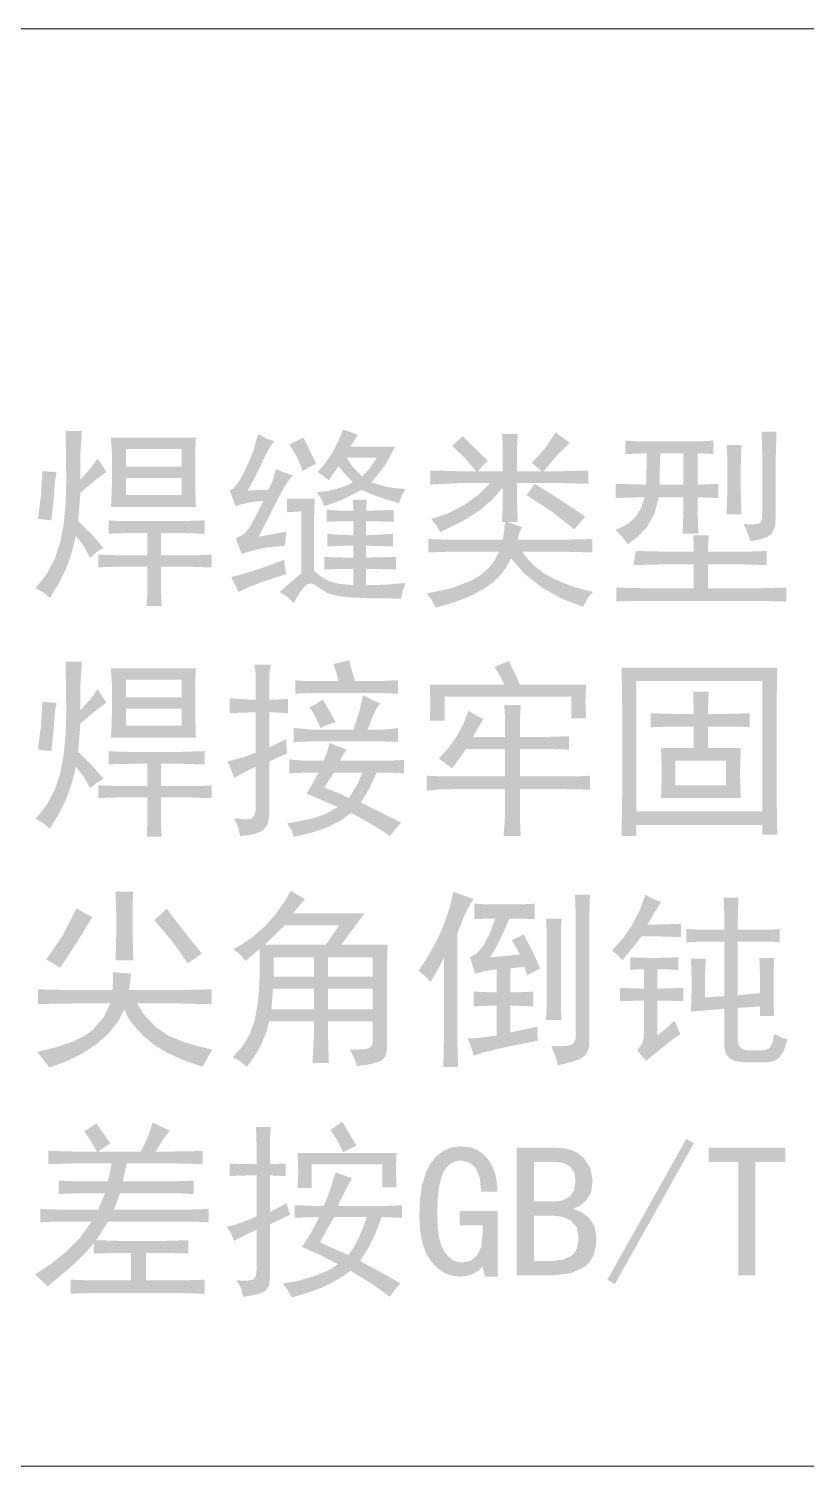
# Model space of a CAD drawing. Header units: millimetres. Extents: x 3 to 591, y 5 to 205.
# Drawn here: x 170.81 to 182.61, y 183.02 to 204.82 of the extents above; entities that cross this region are included whole.
import ezdxf

# ---------------------------------------------------------------- set-up
doc = ezdxf.new("R2010")
doc.units = ezdxf.units.MM

msp = doc.modelspace()

# ---------------------------------------------------------------- hatches: boundary and pattern name
h = msp.add_hatch(color=7)
h.paths.add_polyline_path([(172.060438, 197.570142), (172.06582, 197.655718), (172.070428, 197.766099), (172.074313, 197.901284), (172.077525, 198.061274), (172.075803, 198.373469), (172.060438, 198.620758), (173.349179, 198.620758), (173.338155, 198.39476), (173.338792, 198.127084), (173.340773, 197.900388), (173.344201, 197.714724), (173.349179, 197.570142)])
h.paths.add_polyline_path([(172.818359, 196.666149), (172.818359, 196.53055), (172.820977, 196.27892), (172.829383, 196.066978), (172.603385, 196.066978), (172.612066, 196.259145), (172.61496, 196.496374), (172.61496, 196.666149), (172.219188, 196.666149), (171.868615, 196.654573), (171.868615, 196.846947), (172.219188, 196.835372), (172.61496, 196.835372), (172.61496, 197.174369), (172.366362, 197.174369), (172.17385, 197.171544), (172.026813, 197.163345), (172.026813, 197.366743), (172.170956, 197.358062), (172.354786, 197.355168), (173.134756, 197.355168), (173.484778, 197.366743), (173.484778, 197.163345), (173.14578, 197.174369), (172.818359, 197.174369), (172.818359, 196.835372), (173.179956, 196.835372), (173.399891, 196.838266), (173.586753, 196.846947), (173.586753, 196.654573), (173.422697, 196.657467), (173.225155, 196.666149)])
h.paths.add_polyline_path([(171.992638, 198.100962), (171.917087, 198.047107), (171.826033, 197.976456), (171.719476, 197.888959), (171.597417, 197.784564), (171.563241, 197.355168), (171.766709, 197.157557), (171.947438, 196.948371), (171.839951, 196.883534), (171.74404, 196.801748), (171.650885, 196.973727), (171.529617, 197.129169), (171.457408, 196.850944), (171.376931, 196.626461), (171.273578, 196.418653), (171.133845, 196.191001), (171.034901, 196.27327), (170.919422, 196.338176), (171.087267, 196.555768), (171.207156, 196.779148), (171.289012, 197.023405), (171.342755, 197.304456), (171.372521, 197.616582), (171.382443, 197.954339), (171.379618, 198.327167), (171.371418, 198.722733), (171.620017, 198.722733), (171.597417, 198.37216), (171.597417, 197.987963), (171.758234, 198.163111), (171.857039, 198.30436)])
h.paths.add_polyline_path([(173.134756, 198.180337), (173.134756, 198.451535), (172.286987, 198.451535), (172.286987, 198.180337)])
h.paths.add_polyline_path([(173.134756, 197.75094), (173.134756, 198.010563), (172.286987, 198.010563), (172.286987, 197.75094)])
h.paths.add_polyline_path([(171.235819, 198.100962), (171.215838, 197.994991), (171.201644, 197.835276), (171.184625, 197.624781), (171.156444, 197.366743), (170.953046, 197.389343), (170.998108, 197.739571), (171.020845, 198.112537)])
h = msp.add_hatch(color=7)
h.paths.add_polyline_path([(175.14047, 196.598349), (175.253263, 196.508983), (175.366469, 196.445662), (175.515986, 196.404597), (175.73909, 196.383375), (175.73909, 196.631973), (175.499036, 196.629148), (175.298669, 196.620949), (175.298669, 196.812772), (175.499036, 196.804366), (175.73909, 196.801748), (175.73909, 196.982546), (175.52701, 196.979652), (175.343869, 196.970971), (175.343869, 197.163345), (175.52701, 197.146257), (175.73909, 197.140745), (175.73909, 197.355168), (175.518742, 197.352343), (175.332293, 197.344143), (175.332293, 197.524942), (175.518742, 197.51626), (175.73909, 197.513366), (175.728066, 197.683141), (175.942489, 197.683141), (175.931464, 197.513366), (176.349286, 197.524942), (176.349286, 197.344143), (175.931464, 197.355168), (175.931464, 197.140745), (176.338261, 197.163345), (176.338261, 196.970971), (175.931464, 196.982546), (175.931464, 196.801748), (176.383461, 196.812772), (176.383461, 196.620949), (175.931464, 196.631973), (175.931464, 196.383375), (176.24483, 196.391781), (176.530084, 196.417551), (176.485022, 196.296076), (176.462285, 196.179977), (175.982176, 196.185489), (175.749012, 196.195411), (175.535692, 196.213601), (175.351861, 196.259145), (175.207719, 196.349751), (175.148101, 196.392953), (175.093342, 196.410109), (175.043543, 196.401221), (174.998808, 196.366287), (174.91523, 196.254942), (174.834546, 196.112177), (174.730022, 196.211051), (174.620123, 196.2814), (174.947545, 196.564174), (174.947545, 197.502342), (174.733122, 197.490767), (174.733122, 197.694165), (175.151495, 197.694165), (175.14047, 197.377768)])
h.paths.add_polyline_path([(175.366469, 197.976939), (175.196694, 198.100962), (175.313965, 198.235183), (175.41718, 198.389248), (175.506064, 198.560055), (175.580891, 198.745333), (175.80689, 198.665958), (175.693891, 198.485159), (176.371885, 198.485159), (176.213687, 198.191361), (176.010288, 197.942763), (176.241799, 197.874964), (176.367545, 197.855051), (176.530084, 197.84134), (176.476478, 197.747909), (176.428661, 197.626366), (176.191087, 197.699677), (176.041432, 197.751905), (175.863665, 197.829764), (175.575379, 197.68259), (175.298669, 197.581166), (175.247751, 197.696921), (175.18567, 197.79614), (175.336496, 197.80868), (175.496004, 197.846852), (175.636013, 197.896048), (175.728066, 197.942763), (175.606523, 198.072643), (175.513092, 198.191361)])
h.paths.add_polyline_path([(173.862753, 197.81874), (173.911338, 197.84686), (173.967002, 197.908932), (174.029797, 198.005007), (174.099776, 198.135137), (174.221388, 198.417497), (174.29215, 198.677533), (174.416449, 198.609458), (174.540748, 198.564534), (174.498994, 198.514218), (174.453105, 198.442715), (174.403082, 198.350128), (174.348925, 198.236561), (174.238544, 198.0076), (174.133951, 197.81874), (174.320469, 197.826939), (174.450349, 197.829764), (174.523592, 197.993544), (174.563348, 198.146162), (174.673384, 198.098137), (174.823522, 198.044738), (174.786745, 198.01145), (174.744284, 197.957026), (174.696243, 197.881415), (174.642723, 197.784564), (174.579058, 197.662298), (174.501336, 197.510473), (174.409559, 197.329088), (174.303726, 197.118145), (174.350872, 197.127128), (174.436155, 197.143294), (174.559679, 197.166592), (174.721547, 197.196969), (174.698947, 196.982546), (174.405149, 196.953883), (174.235513, 196.915849), (174.043552, 196.857972), (173.953153, 197.095545), (174.07442, 197.154525), (174.167575, 197.264768), (174.258181, 197.431442), (174.371525, 197.660541), (174.279403, 197.654822), (174.162063, 197.637941), (174.044999, 197.612241), (173.953153, 197.581166)])
h.paths.add_polyline_path([(174.721547, 196.553149), (174.325774, 196.422511), (174.136432, 196.350509), (173.998352, 196.2814), (173.885353, 196.50795), (174.054783, 196.54998), (174.24695, 196.609373), (174.458755, 196.682685), (174.687923, 196.767572), (174.701634, 196.646098)])
h.paths.add_polyline_path([(174.98172, 198.620758), (175.044645, 198.494357), (175.097751, 198.386354), (175.140936, 198.296747), (175.174095, 198.225537), (175.077701, 198.179992), (174.970145, 198.112537), (174.885396, 198.32131), (174.766746, 198.519334)])
h.paths.add_polyline_path([(175.874689, 198.033162), (175.990444, 198.16008), (176.089663, 198.315936), (175.637667, 198.315936), (175.730753, 198.177443)])
h = msp.add_hatch(color=7)
h.paths.add_polyline_path([(177.59763, 198.112537), (177.422206, 198.321379), (177.236033, 198.496735), (177.394232, 198.643358), (177.778429, 198.270736), (177.71311, 198.20838), (177.631254, 198.112537), (178.004978, 198.112537), (178.004978, 198.41736), (178.002084, 198.561296), (177.993403, 198.677533), (178.230976, 198.677533), (178.219401, 198.41736), (178.219401, 198.112537), (178.592574, 198.112537), (178.510305, 198.182817), (178.445399, 198.236561), (178.63736, 198.448503), (178.806996, 198.700133), (179.02197, 198.541934), (178.857708, 198.383735), (178.757663, 198.270461), (178.626198, 198.112537), (178.908971, 198.112537), (179.304193, 198.123562), (179.304193, 197.920163), (178.908971, 197.931739), (178.219401, 197.931739), (178.219401, 197.739365), (178.230976, 197.344143), (178.072778, 197.344143), (178.196939, 197.301562), (178.298776, 197.264768), (178.259088, 197.188701), (178.230976, 197.072945), (178.908971, 197.072945), (179.360968, 197.08397), (179.360968, 196.880571), (178.919996, 196.892147), (178.298776, 196.892147), (178.391363, 196.769045), (178.500383, 196.660154), (178.625733, 196.565423), (178.767309, 196.484799), (179.068204, 196.360569), (179.371992, 196.2814), (179.289999, 196.185558), (179.225369, 196.055402), (178.900427, 196.178736), (178.603598, 196.344239), (178.343562, 196.548809), (178.129002, 196.790172), (178.061814, 196.660171), (177.97349, 196.541436), (177.863979, 196.43407), (177.733229, 196.338176), (177.580577, 196.252195), (177.405394, 196.174533), (177.20768, 196.105244), (176.987435, 196.044378), (176.92501, 196.160064), (176.851836, 196.258801), (177.228867, 196.337969), (177.546367, 196.462199), (177.679382, 196.544261), (177.790693, 196.643273), (177.8803, 196.759235), (177.948203, 196.892147), (177.371632, 196.892147), (177.111665, 196.889253), (176.874436, 196.880571), (176.874436, 197.08397), (177.091614, 197.075564), (177.360056, 197.072945), (178.004978, 197.072945), (178.024477, 197.196969), (178.038602, 197.344143), (177.993403, 197.344143), (178.002084, 197.55581), (178.004978, 197.739365), (178.004978, 197.863939), (177.847537, 197.679971), (177.648342, 197.513366), (177.389615, 197.352136), (177.055234, 197.185945), (177.003971, 197.281856), (176.919635, 197.389343), (177.168027, 197.469614), (177.416831, 197.598254), (177.63966, 197.757762), (177.812053, 197.931739), (177.337456, 197.931739), (176.90806, 197.909139), (176.90806, 198.123562), (177.337456, 198.112537)])
h.paths.add_polyline_path([(178.490599, 197.920163), (178.852058, 197.694096), (179.258993, 197.422967), (179.08977, 197.231144), (178.744916, 197.501998), (178.366575, 197.75094)])
h = msp.add_hatch(color=7)
h.paths.add_polyline_path([(180.733336, 197.163345), (180.741535, 197.391892), (180.74436, 197.581166), (180.74436, 197.716765), (180.371738, 197.716765), (180.30387, 197.462448), (180.19094, 197.264768), (180.049622, 197.115113), (179.897142, 197.005146), (179.823486, 197.109257), (179.716344, 197.219569), (179.90107, 197.311415), (180.026678, 197.428479), (180.107224, 197.565387), (180.156765, 197.716765), (179.716344, 197.705741), (179.716344, 197.920163), (180.179364, 197.909139), (180.19094, 198.383735), (179.862967, 198.37216), (179.862967, 198.575558), (180.03529, 198.567152), (180.23614, 198.564534), (180.90311, 198.564534), (181.03864, 198.567152), (181.196908, 198.575558), (181.196908, 198.37216), (181.064134, 198.380842), (180.959885, 198.383735), (180.959885, 197.909139), (181.276283, 197.920163), (181.276283, 197.705741), (180.959885, 197.716765), (180.959885, 197.570142), (180.970909, 197.163345)])
h.paths.add_polyline_path([(180.90311, 196.892147), (180.900285, 196.999289), (180.892086, 197.140745), (181.129108, 197.140745), (181.120702, 196.999289), (181.118084, 196.892147), (181.603705, 196.892147), (181.818265, 196.894765), (182.010501, 196.903171), (182.010501, 196.688748), (181.603705, 196.699773), (181.118084, 196.699773), (181.118084, 196.338176), (181.931678, 196.338176), (182.304299, 196.3492), (182.304299, 196.134777), (181.942702, 196.145801), (180.111565, 196.145801), (179.908098, 196.143183), (179.727368, 196.134777), (179.727368, 196.3492), (179.908098, 196.341), (180.111565, 196.338176), (180.90311, 196.338176), (180.90311, 196.699773), (180.462138, 196.699773), (179.987541, 196.688748), (180.021166, 196.903171), (180.462138, 196.892147)])
h.paths.add_polyline_path([(182.157676, 198.711157), (182.1461, 198.315936), (182.1461, 197.445567), (182.136247, 197.273174), (182.083813, 197.162794), (182.036073, 197.126), (181.966473, 197.094994), (181.875066, 197.069776), (181.761903, 197.050346), (181.719667, 197.171475), (181.66048, 197.309968), (181.761034, 197.307066), (181.836938, 197.309899), (181.88814, 197.318417), (181.91459, 197.332568), (181.935674, 197.39203), (181.942702, 197.502342), (181.942702, 198.315936), (181.931678, 198.711157)])
h.paths.add_polyline_path([(181.626304, 198.507759), (181.617898, 198.352385), (181.61528, 198.157737), (181.61528, 197.807164), (181.626304, 197.457143), (181.400306, 197.457143), (181.411882, 197.807164), (181.411882, 198.157737), (181.408988, 198.352385), (181.400306, 198.507759)])
h.paths.add_polyline_path([(180.74436, 197.909139), (180.74436, 198.383735), (180.394338, 198.383735), (180.389274, 198.23098), (180.385657, 198.100962), (180.383486, 197.993682), (180.382763, 197.909139)])
h = msp.add_hatch(color=7)
h.paths.add_polyline_path([(172.060438, 194.070523), (172.06582, 194.156099), (172.070428, 194.26648), (172.074313, 194.401666), (172.077525, 194.561656), (172.075803, 194.87385), (172.060438, 195.121139), (173.349179, 195.121139), (173.338155, 194.895141), (173.338792, 194.627466), (173.340773, 194.40077), (173.344201, 194.215105), (173.349179, 194.070523)])
h.paths.add_polyline_path([(172.818359, 193.16653), (172.818359, 193.030931), (172.820977, 192.779301), (172.829383, 192.567359), (172.603385, 192.567359), (172.612066, 192.759526), (172.61496, 192.996756), (172.61496, 193.16653), (172.219188, 193.16653), (171.868615, 193.154955), (171.868615, 193.347329), (172.219188, 193.335753), (172.61496, 193.335753), (172.61496, 193.674751), (172.366362, 193.674751), (172.17385, 193.671926), (172.026813, 193.663726), (172.026813, 193.867125), (172.170956, 193.858443), (172.354786, 193.855549), (173.134756, 193.855549), (173.484778, 193.867125), (173.484778, 193.663726), (173.14578, 193.674751), (172.818359, 193.674751), (172.818359, 193.335753), (173.179956, 193.335753), (173.399891, 193.338647), (173.586753, 193.347329), (173.586753, 193.154955), (173.422697, 193.157848), (173.225155, 193.16653)])
h.paths.add_polyline_path([(171.992638, 194.601343), (171.917087, 194.547488), (171.826033, 194.476838), (171.719476, 194.389341), (171.597417, 194.284946), (171.563241, 193.855549), (171.766709, 193.657938), (171.947438, 193.448752), (171.839951, 193.383916), (171.74404, 193.302129), (171.650885, 193.474108), (171.529617, 193.629551), (171.457408, 193.351325), (171.376931, 193.126843), (171.273578, 192.919034), (171.133845, 192.691382), (171.034901, 192.773651), (170.919422, 192.838557), (171.087267, 193.056149), (171.207156, 193.279529), (171.289012, 193.523786), (171.342755, 193.804837), (171.372521, 194.116963), (171.382443, 194.45472), (171.379618, 194.827548), (171.371418, 195.223114), (171.620017, 195.223114), (171.597417, 194.872541), (171.597417, 194.488344), (171.758234, 194.663493), (171.857039, 194.804742)])
h.paths.add_polyline_path([(173.134756, 194.680718), (173.134756, 194.951916), (172.286987, 194.951916), (172.286987, 194.680718)])
h.paths.add_polyline_path([(173.134756, 194.251322), (173.134756, 194.510944), (172.286987, 194.510944), (172.286987, 194.251322)])
h.paths.add_polyline_path([(171.235819, 194.601343), (171.215838, 194.495372), (171.201644, 194.335658), (171.184625, 194.125162), (171.156444, 193.867125), (170.953046, 193.889724), (170.998108, 194.239953), (171.020845, 194.612919)])
h = msp.add_hatch(color=7)
h.paths.add_polyline_path([(175.637667, 193.889724), (175.594947, 193.830055), (175.535692, 193.71995), (176.258886, 193.71995), (176.422666, 193.728632), (176.507484, 193.731526), (176.507484, 193.528127), (176.411435, 193.536327), (176.281486, 193.539152), (176.089663, 193.539152), (175.979144, 193.296203), (175.852089, 193.087155), (176.179925, 192.925993), (176.462285, 192.781782), (176.439022, 192.756667), (176.403098, 192.714396), (176.354462, 192.654968), (176.293062, 192.578383), (176.18846, 192.651144), (176.055694, 192.733826), (175.894714, 192.82643), (175.705466, 192.928956), (175.534245, 192.806104), (175.337805, 192.70847), (175.107466, 192.630887), (174.834546, 192.567359), (174.803471, 192.663684), (174.733122, 192.770757), (175.117319, 192.84462), (175.315275, 192.913591), (175.502068, 193.019356), (175.433958, 193.048811), (175.332156, 193.092529), (175.19666, 193.15051), (175.027471, 193.222754), (175.106502, 193.352634), (175.20827, 193.539152), (175.027471, 193.539152), (174.871477, 193.536327), (174.766746, 193.528127), (174.766746, 193.74255), (174.857146, 193.73125), (175.015345, 193.71995), (175.287094, 193.71995), (175.349243, 193.883661), (175.377493, 193.991148), (175.538586, 193.926174)])
h.paths.add_polyline_path([(174.258526, 194.646543), (174.258526, 194.98554), (174.252807, 195.067465), (174.235926, 195.177915), (174.484524, 195.177915), (174.467437, 195.067465), (174.461924, 194.98554), (174.461924, 194.646543), (174.588773, 194.649437), (174.744147, 194.658119), (174.744147, 194.443145), (174.588773, 194.451826), (174.461924, 194.45472), (174.461924, 193.923349), (174.554942, 193.971373), (174.721547, 194.047923), (174.724441, 193.920593), (174.733122, 193.832949), (174.563624, 193.756468), (174.461924, 193.708926), (174.461924, 192.895332), (174.439256, 192.75932), (174.371525, 192.668783), (174.315508, 192.63776), (174.238407, 192.612421), (174.140221, 192.592663), (174.020952, 192.578383), (173.998283, 192.68587), (173.930553, 192.849581), (174.032149, 192.837188), (174.111214, 192.833114), (174.167748, 192.837411), (174.201751, 192.850132), (174.238407, 192.900569), (174.258526, 192.985731), (174.258526, 193.629551), (174.203947, 193.606288), (174.131126, 193.570364), (174.040012, 193.521728), (173.930553, 193.460328), (173.876947, 193.606951), (173.829129, 193.708926), (174.077521, 193.776725), (174.258526, 193.844525), (174.258526, 194.45472), (174.179151, 194.45472), (173.862753, 194.443145), (173.862753, 194.669143), (174.179151, 194.646543)])
h.paths.add_polyline_path([(175.886265, 194.714343), (176.047082, 194.632487), (176.145887, 194.590319), (176.108473, 194.544215), (176.064032, 194.462919), (176.012562, 194.34638), (175.954064, 194.194547), (176.180062, 194.194547), (176.32958, 194.205846), (176.417085, 194.217146), (176.417085, 194.002724), (176.32393, 194.010923), (176.202662, 194.013748), (175.095271, 194.013748), (174.98992, 194.010923), (174.834546, 194.002724), (174.834546, 194.217146), (174.978827, 194.205846), (175.072671, 194.194547), (175.73909, 194.194547), (175.832108, 194.476975)])
h.paths.add_polyline_path([(175.513092, 194.929316), (175.470579, 195.090134), (175.434268, 195.188939), (175.572416, 195.220014), (175.671291, 195.245714), (175.76169, 194.929316), (176.145887, 194.929316), (176.292648, 194.937516), (176.417085, 194.940341), (176.417085, 194.736942), (176.157463, 194.748518), (175.16307, 194.748518), (174.995639, 194.745624), (174.857146, 194.736942), (174.857146, 194.940341), (174.981445, 194.931935), (175.128895, 194.929316)])
h.paths.add_polyline_path([(175.298669, 193.313153), (175.521567, 193.228266), (175.671291, 193.154955), (175.795728, 193.358422), (175.874689, 193.539152), (175.445292, 193.539152), (175.357718, 193.409203)])
h.paths.add_polyline_path([(175.276069, 194.646543), (175.391825, 194.448519), (175.467892, 194.307546), (175.320787, 194.256765), (175.241894, 194.217146), (175.154182, 194.403664), (175.072671, 194.533544), (175.185532, 194.590043)])
h = msp.add_hatch(color=7)
h.paths.add_polyline_path([(177.710629, 194.352745), (177.619954, 194.205571), (177.55243, 194.081547), (178.038602, 194.081547), (178.038602, 194.319121), (178.035777, 194.426264), (178.027578, 194.567719), (178.276176, 194.567719), (178.264601, 194.307546), (178.264601, 194.081547), (178.660373, 194.081547), (179.010395, 194.093123), (179.010395, 193.889724), (178.660373, 193.900749), (178.264601, 193.900749), (178.264601, 193.482928), (178.942595, 193.482928), (179.146063, 193.485546), (179.326792, 193.493952), (179.326792, 193.279529), (179.146063, 193.287728), (178.942595, 193.290553), (178.264601, 193.290553), (178.264601, 192.951556), (178.267494, 192.784813), (178.276176, 192.578383), (178.016002, 192.578383), (178.032883, 192.773445), (178.038602, 192.951556), (178.038602, 193.290553), (177.247057, 193.290553), (177.034977, 193.284835), (176.851836, 193.267954), (176.851836, 193.493952), (177.034977, 193.485546), (177.247057, 193.482928), (178.038602, 193.482928), (178.038602, 193.900749), (177.450456, 193.900749), (177.419975, 193.856936), (177.374043, 193.793331), (177.312712, 193.709985), (177.236033, 193.606951), (177.032634, 193.754126), (177.179378, 193.913478), (177.303695, 194.087197), (177.40548, 194.275179), (177.484631, 194.47732), (177.614373, 194.40077)])
h.paths.add_polyline_path([(178.095377, 195.234139), (178.188257, 195.047759), (178.264601, 194.872541), (179.270568, 194.872541), (179.261887, 194.764985), (179.258993, 194.623943), (179.261887, 194.479663), (179.270568, 194.364321), (179.04457, 194.364321), (179.04457, 194.691743), (177.123034, 194.691743), (177.123034, 194.330145), (176.897035, 194.330145), (176.90806, 194.590319), (176.897035, 194.872541), (178.027578, 194.872541), (177.96219, 195.013928), (177.879852, 195.143739)])
h = msp.add_hatch(color=7)
h.paths.add_polyline_path([(182.1687, 195.132715), (182.157676, 194.488344), (182.157676, 193.279529), (182.1687, 192.600983), (181.942702, 192.600983), (181.942702, 192.748158), (180.032741, 192.748158), (180.032741, 192.578383), (179.806743, 192.578383), (179.817767, 193.290553), (179.817767, 194.488344), (179.806743, 195.132715)])
h.paths.add_polyline_path([(181.942702, 192.951556), (181.942702, 194.929316), (180.032741, 194.929316), (180.032741, 192.951556)])
h.paths.add_polyline_path([(181.750879, 194.228722), (181.68916, 194.233467), (181.606461, 194.236921), (181.502677, 194.239031), (181.377706, 194.239746), (181.118084, 194.239746), (181.118084, 193.912324), (181.61528, 193.912324), (181.603705, 193.528127), (181.61528, 193.154955), (180.405363, 193.154955), (180.416938, 193.516552), (180.405363, 193.912324), (180.90311, 193.912324), (180.90311, 194.239746), (180.608761, 194.239746), (180.467443, 194.236921), (180.247164, 194.228722), (180.247164, 194.443145), (180.467443, 194.434739), (180.608761, 194.43212), (180.90311, 194.43212), (180.892086, 194.771118), (181.129108, 194.771118), (181.120702, 194.590043), (181.118084, 194.43212), (181.366682, 194.43212), (181.575524, 194.434739), (181.750879, 194.443145)])
h.paths.add_polyline_path([(181.389282, 193.347329), (181.389282, 193.71995), (180.620337, 193.71995), (180.620337, 193.347329)])
h = msp.add_hatch(color=7)
h.paths.add_polyline_path([(172.083037, 190.242931), (172.091719, 190.361581), (172.094613, 190.514129), (172.366362, 190.49153), (172.332187, 190.242931), (173.112156, 190.242931), (173.586753, 190.254507), (173.586753, 190.028509), (173.123181, 190.039533), (172.456761, 190.039533), (172.569623, 189.862937), (172.727959, 189.695023), (172.929635, 189.552396), (173.173892, 189.451938), (173.4125, 189.384069), (173.597777, 189.338938), (173.515784, 189.200377), (173.451154, 189.078765), (173.162498, 189.179637), (172.918335, 189.289605), (172.718718, 189.408667), (172.563697, 189.536825), (172.445461, 189.662097), (172.356165, 189.772538), (172.295806, 189.8682), (172.264387, 189.949134), (172.171025, 189.768128), (172.026813, 189.587536), (171.839882, 189.419278), (171.619465, 189.276651), (171.376724, 189.159587), (171.12282, 189.06774), (171.098524, 189.10369), (171.060326, 189.155246), (171.008176, 189.222305), (170.942022, 189.304763), (171.231823, 189.376481), (171.468708, 189.456003), (171.652676, 189.543276), (171.783727, 189.638248), (171.954397, 189.837444), (172.049413, 190.039533), (171.472842, 190.039533), (171.201575, 190.036708), (170.953046, 190.028509), (170.953046, 190.254507), (171.461818, 190.242931)])
h.paths.add_polyline_path([(172.399986, 191.73452), (172.39158, 191.587483), (172.388962, 191.418122), (172.388962, 191.079125), (172.399986, 190.694928), (172.128788, 190.694928), (172.13747, 190.86987), (172.140364, 191.079125), (172.140364, 191.407098), (172.13747, 191.550965), (172.128788, 191.73452)])
h.paths.add_polyline_path([(171.778215, 191.350323), (171.532235, 190.949176), (171.292043, 190.581929), (171.176357, 190.652691), (171.077621, 190.706503), (171.323187, 191.059419), (171.540642, 191.485922), (171.645166, 191.418122)])
h.paths.add_polyline_path([(172.908758, 191.474898), (173.060376, 191.275633), (173.199386, 191.096213), (173.325787, 190.936636), (173.439578, 190.796903), (173.225155, 190.649728), (172.984826, 190.988795), (172.716384, 191.305123), (172.798308, 191.375748)])
h = msp.add_hatch(color=7)
h.paths.add_polyline_path([(175.14047, 189.768335), (174.461924, 189.768335), (174.415312, 189.59385), (174.343275, 189.420863), (174.245814, 189.249219), (174.122927, 189.078765), (174.017921, 189.166821), (173.907953, 189.225939), (174.057677, 189.392682), (174.168127, 189.575961), (174.244194, 189.79624), (174.29215, 190.073157), (174.306301, 190.237066), (174.314819, 190.423661), (174.317652, 190.63289), (174.31475, 190.864702), (174.100327, 190.683904), (174.026671, 190.774096), (173.919529, 190.864702), (174.043414, 190.933673), (174.212775, 191.051013), (174.39633, 191.208867), (174.563348, 191.401035), (174.698878, 191.591962), (174.789346, 191.746095), (175.00432, 191.621521), (174.930664, 191.539734), (174.823522, 191.407098), (175.908865, 191.407098), (175.86556, 191.352011), (175.792696, 191.254549), (175.690273, 191.114713), (175.558292, 190.932502), (176.258886, 190.932502), (176.25048, 190.697753), (176.247862, 190.49153), (176.247862, 189.373114), (176.240748, 189.296116), (176.219474, 189.234621), (176.184145, 189.188629), (176.134863, 189.15814), (175.993476, 189.118866), (175.795865, 189.09034), (175.750321, 189.214639), (175.682866, 189.338938), (175.7859, 189.340377), (175.869246, 189.344657), (175.932851, 189.351728), (175.976664, 189.361538), (176.02462, 189.409494), (176.032888, 189.508713), (176.032888, 189.768335), (175.354893, 189.768335), (175.354893, 189.542337), (175.357787, 189.356095), (175.366469, 189.13554), (175.117871, 189.13554), (175.14047, 189.587536)])
h.paths.add_polyline_path([(175.321269, 190.932502), (175.524667, 191.226299), (174.698947, 191.226299), (174.394125, 190.932502)])
h.paths.add_polyline_path([(176.032888, 189.949134), (176.032888, 190.265531), (175.354893, 190.265531), (175.354893, 189.949134)])
h.paths.add_polyline_path([(176.032888, 190.44633), (176.032888, 190.740128), (175.354893, 190.740128), (175.354893, 190.44633)])
h.paths.add_polyline_path([(175.14047, 189.949134), (175.14047, 190.265531), (174.518148, 190.265531), (174.495549, 189.949134)])
h.paths.add_polyline_path([(175.14047, 190.44633), (175.14047, 190.740128), (174.529724, 190.740128), (174.529724, 190.44633)])
h = msp.add_hatch(color=7)
h.paths.add_polyline_path([(178.174201, 191.542697), (178.34935, 191.545315), (178.490599, 191.553721), (178.490599, 191.316699), (178.3324, 191.324898), (178.106402, 191.327723), (178.015761, 191.121422), (177.93649, 190.954757), (177.868587, 190.827676), (177.812053, 190.740128), (178.072226, 190.762521), (178.264601, 190.785327), (178.140577, 191.000301), (178.242139, 191.045294), (178.321376, 191.090701), (178.413162, 190.914062), (178.485156, 190.768584), (178.537409, 190.654216), (178.569974, 190.570905), (178.3776, 190.46893), (178.3324, 190.593504), (178.239245, 190.587785), (178.117977, 190.570905), (178.117977, 190.209307), (178.329575, 190.211926), (178.467999, 190.220332), (178.467999, 189.994333), (178.312625, 190.003015), (178.117977, 190.005909), (178.117977, 189.599112), (178.535798, 189.689511), (178.530011, 189.573343), (178.535798, 189.474537), (178.202107, 189.409632), (177.925052, 189.350514), (177.710147, 189.296839), (177.563455, 189.248539), (177.529417, 189.364363), (177.473055, 189.508713), (177.538779, 189.511512), (177.634217, 189.519944), (177.759317, 189.53406), (177.914028, 189.553912), (177.914028, 190.005909), (177.707322, 190.003015), (177.563455, 189.994333), (177.563455, 190.220332), (177.701948, 190.211926), (177.914028, 190.209307), (177.914028, 190.559329), (177.730197, 190.530804), (177.586055, 190.49153), (177.507231, 190.740128), (177.61582, 190.803724), (177.716141, 190.926438), (177.807919, 191.102896), (177.891428, 191.327723), (177.72186, 191.324898), (177.57503, 191.316699), (177.57503, 191.553721), (177.718829, 191.545315), (177.925052, 191.542697)])
h.paths.add_polyline_path([(177.563455, 191.621521), (177.513837, 191.554953), (177.455899, 191.446165), (177.389589, 191.295107), (177.314857, 191.101725), (177.314857, 189.497137), (177.326432, 189.078765), (177.100434, 189.078765), (177.108633, 189.27107), (177.111458, 189.486113), (177.111458, 190.740128), (177.032497, 190.573454), (176.90806, 190.367506), (176.828823, 190.449017), (176.727261, 190.536729), (176.851285, 190.721938), (176.998459, 190.983214), (177.073915, 191.142386), (177.142395, 191.320626), (177.20395, 191.517987), (177.258633, 191.73452)])
h.paths.add_polyline_path([(179.326792, 191.68932), (179.315768, 191.339299), (179.315768, 189.384138), (179.267399, 189.262526), (179.168594, 189.191764), (179.024726, 189.146771), (178.841172, 189.101365), (178.80424, 189.237377), (178.739197, 189.395714), (178.884649, 189.391235), (179.004883, 189.401226), (179.051908, 189.417021), (179.085498, 189.447803), (179.105652, 189.493468), (179.11237, 189.553912), (179.11237, 191.339299), (179.100794, 191.68932)])
h.paths.add_polyline_path([(178.897396, 191.327723), (178.88899, 191.186405), (178.886371, 190.966126), (178.886371, 190.118908), (178.88899, 189.923709), (178.897396, 189.790935), (178.660373, 189.790935), (178.668572, 189.923709), (178.671397, 190.118908), (178.671397, 190.966126), (178.668572, 191.180618), (178.660373, 191.327723)])
h = msp.add_hatch(color=7)
h.paths.add_polyline_path([(181.366682, 191.1585), (181.366682, 191.316699), (181.363788, 191.44899), (181.355107, 191.644121), (181.581105, 191.644121), (181.572699, 191.443616), (181.57008, 191.316699), (181.57008, 191.1585), (181.942702, 191.1585), (182.092426, 191.161118), (182.202876, 191.169524), (182.202876, 190.966126), (182.100901, 190.974808), (181.954278, 190.977701), (181.57008, 190.977701), (181.57008, 190.164108), (181.909078, 190.197732), (181.909078, 190.42373), (181.897502, 190.729103), (182.123501, 190.729103), (182.118522, 190.653337), (182.115095, 190.550854), (182.113114, 190.421603), (182.112476, 190.265531), (182.113114, 190.112268), (182.115095, 189.991508), (182.118522, 189.903305), (182.123501, 189.84771), (181.909078, 189.84771), (181.909078, 189.994333), (181.57008, 189.971734), (181.57008, 189.486113), (181.580631, 189.41666), (181.612317, 189.36705), (181.665191, 189.337285), (181.739304, 189.327363), (181.931678, 189.327363), (182.001958, 189.337285), (182.055701, 189.36705), (182.094975, 189.439122), (182.123501, 189.576512), (182.24215, 189.516981), (182.326899, 189.497137), (182.267781, 189.320542), (182.202876, 189.220427), (182.123638, 189.170887), (182.022077, 189.146564), (181.671504, 189.146564), (181.538067, 189.161438), (181.442819, 189.206027), (181.385708, 189.280277), (181.366682, 189.384138), (181.366682, 189.960709), (180.85791, 189.91551), (180.866592, 190.09617), (180.869486, 190.322306), (180.866592, 190.550923), (180.85791, 190.717528), (181.083909, 190.717528), (181.072884, 190.457905), (181.072884, 190.129932), (181.366682, 190.152532), (181.366682, 190.977701), (181.129108, 190.977701), (180.942384, 190.974808), (180.78956, 190.966126), (180.78956, 191.169524), (180.942384, 191.161118), (181.129108, 191.1585)])
h.paths.add_polyline_path([(179.942342, 190.740128), (180.281339, 190.729103), (180.665536, 190.740128), (180.665536, 190.548305), (180.478812, 190.556504), (180.349139, 190.559329), (180.349139, 190.265531), (180.53228, 190.268425), (180.74436, 190.277107), (180.74436, 190.073708), (180.526906, 190.081908), (180.349139, 190.084733), (180.349139, 189.553912), (180.504168, 189.678074), (180.608761, 189.779911), (180.69916, 189.576512), (180.592914, 189.50258), (180.456074, 189.395162), (180.179364, 189.169164), (180.043765, 189.327363), (180.11439, 189.423757), (180.14574, 189.531313), (180.14574, 190.084733), (179.784143, 190.073708), (179.784143, 190.277107), (179.976104, 190.268425), (180.14574, 190.265531), (180.14574, 190.559329), (180.055203, 190.556504), (179.942342, 190.548305)])
h.paths.add_polyline_path([(179.817767, 190.694928), (179.750037, 190.771409), (179.659568, 190.842102), (179.82073, 191.017044), (179.964942, 191.226299), (180.083591, 191.454916), (180.16834, 191.68932), (180.272589, 191.632821), (180.405363, 191.576321), (180.309038, 191.423772), (180.201964, 191.237324), (180.360163, 191.237324), (180.498656, 191.240218), (180.710736, 191.248899), (180.710736, 191.045501), (180.50403, 191.0537), (180.360163, 191.056525), (180.111565, 191.056525), (179.930766, 190.830527)])
h = msp.add_hatch(color=7)
h.dxf.hatch_style = 2
h.paths.add_polyline_path([(172.953957, 188.110878), (172.848951, 187.97521), (172.738984, 187.79448), (173.010181, 187.79448), (173.255886, 187.797099), (173.451154, 187.805505), (173.451154, 187.602106), (173.250305, 187.610788), (173.010181, 187.613682), (172.298563, 187.613682), (172.241787, 187.342484), (172.863558, 187.342484), (173.100719, 187.345102), (173.315555, 187.353508), (173.315555, 187.15011), (173.097825, 187.158791), (172.851983, 187.161685), (172.196588, 187.161685), (172.1569, 187.048342), (172.105637, 186.913087), (173.134756, 186.913087), (173.360479, 186.915705), (173.541553, 186.924111), (173.541553, 186.720713), (173.368885, 186.729395), (173.14578, 186.732289), (172.015238, 186.732289), (171.919257, 186.576432), (171.834439, 186.449515), (172.219188, 186.438491), (172.863558, 186.438491), (173.23618, 186.449515), (173.23618, 186.246117), (172.886158, 186.257692), (172.59236, 186.257692), (172.59236, 185.83932), (173.077981, 185.83932), (173.137202, 185.840035), (173.224742, 185.842145), (173.340601, 185.845599), (173.484778, 185.850344), (173.484778, 185.635921), (173.354036, 185.6409), (173.244586, 185.644327), (173.156426, 185.646308), (173.089556, 185.646946), (171.76664, 185.646946), (171.597072, 185.644327), (171.450242, 185.635921), (171.450242, 185.850344), (171.778215, 185.83932), (172.366362, 185.83932), (172.366362, 186.257692), (172.219188, 186.257692), (171.800815, 186.246117), (171.800815, 186.404315), (171.666456, 186.248873), (171.48993, 186.076894), (171.10022, 185.748921), (170.907846, 185.929719), (171.152035, 186.09095), (171.387955, 186.280292), (171.598381, 186.494921), (171.76664, 186.732289), (171.416618, 186.732289), (171.178975, 186.729395), (170.987221, 186.720713), (170.987221, 186.924111), (171.1818, 186.915705), (171.427642, 186.913087), (171.868615, 186.913087), (171.970038, 187.161685), (171.597417, 187.161685), (171.269444, 187.15011), (171.269444, 187.353508), (171.461335, 187.345102), (171.585841, 187.342484), (172.015238, 187.342484), (172.072013, 187.613682), (171.495442, 187.613682), (171.111245, 187.602106), (171.111245, 187.805505), (171.461818, 187.79448), (171.846015, 187.79448), (171.752515, 187.960947), (171.653641, 188.099302), (171.738459, 188.152908), (171.834439, 188.223877), (171.933245, 188.090828), (172.049413, 187.918504), (171.868615, 187.79448), (172.512985, 187.79448), (172.614547, 188.000428), (172.693784, 188.234901)])
h = msp.add_hatch(color=7)
h.paths.add_polyline_path([(175.71649, 187.387684), (175.626091, 187.223421), (175.578135, 187.123031), (175.502068, 186.969311), (176.168487, 186.969311), (176.335023, 186.972205), (176.47386, 186.980887), (176.47386, 186.788513), (176.168487, 186.800088), (176.117568, 186.66566), (176.055488, 186.511802), (175.967913, 186.335276), (175.841065, 186.133118), (176.134587, 185.974781), (176.45126, 185.79412), (176.371954, 185.703583), (176.293062, 185.590722), (176.001744, 185.796876), (175.693891, 185.986494), (175.56532, 185.891685), (175.383005, 185.788608), (175.26818, 185.735261), (175.132891, 185.682637), (174.977138, 185.630633), (174.800922, 185.579146), (174.744284, 185.689527), (174.665323, 185.79412), (174.915023, 185.835186), (175.168031, 185.912631), (175.284407, 185.959554), (175.378871, 186.004409), (175.451425, 186.047197), (175.502068, 186.087918), (175.241963, 186.220692), (174.959121, 186.348092), (175.097682, 186.568095), (175.219294, 186.800088), (175.012657, 186.797194), (174.846121, 186.788513), (174.846121, 186.980887), (175.14047, 186.969311), (175.287094, 186.969311), (175.328133, 187.060356), (175.371912, 187.175535), (175.418481, 187.314794), (175.467892, 187.478083)])
h.paths.add_polyline_path([(174.26955, 187.88488), (174.266725, 188.03984), (174.258526, 188.167102), (174.484524, 188.167102), (174.475843, 188.042665), (174.472949, 187.895904), (174.472949, 187.602106), (174.710522, 187.613682), (174.710522, 187.421308), (174.472949, 187.432883), (174.472949, 186.878912), (174.608617, 186.946711), (174.721547, 187.014511), (174.778322, 186.833712), (174.645272, 186.77425), (174.472949, 186.687089), (174.472949, 185.896095), (174.461787, 185.762976), (174.405149, 185.681121), (174.354196, 185.654361), (174.280712, 185.63034), (174.184698, 185.60911), (174.066152, 185.590722), (174.035077, 185.715021), (173.964728, 185.83932), (174.129817, 185.836426), (174.218838, 185.850895), (174.256803, 185.895957), (174.26955, 185.986494), (174.26955, 186.607714), (174.083102, 186.520002), (173.930553, 186.438491), (173.874053, 186.571127), (173.817554, 186.652914), (173.900968, 186.671198), (174.004071, 186.703694), (174.126915, 186.750349), (174.26955, 186.811112), (174.26955, 187.432883), (174.049202, 187.429989), (173.862753, 187.421308), (173.862753, 187.613682), (174.03804, 187.605), (174.26955, 187.602106)])
h.paths.add_polyline_path([(176.394485, 187.771881), (176.386079, 187.613406), (176.383461, 187.478083), (176.394485, 187.252085), (176.180062, 187.252085), (176.180062, 187.602106), (175.106295, 187.602106), (175.106295, 187.240509), (174.891321, 187.240509), (174.902345, 187.489107), (174.891321, 187.771881)])
h.paths.add_polyline_path([(175.23087, 186.415891), (175.660266, 186.223517), (175.737152, 186.331512), (175.809852, 186.46364), (175.878315, 186.619849), (175.942489, 186.800088), (175.445292, 186.800088), (175.346349, 186.624733)])
h.paths.add_polyline_path([(175.569867, 188.246477), (175.78429, 187.88488), (175.580891, 187.782905), (175.493248, 187.963566), (175.389069, 188.121902)])
h = msp.add_hatch(color=7)
h.dxf.hatch_style = 2
h.paths.add_polyline_path([(180.90311, 187.918504), (179.704768, 185.782545), (179.591769, 185.850344), (180.78956, 187.986303)])
h = msp.add_hatch(color=7)
h.dxf.hatch_style = 2
h.paths.add_polyline_path([(177.925052, 185.896095), (177.733229, 185.896095), (177.699054, 186.054294), (177.641107, 185.992006), (177.557943, 185.941295), (177.457621, 185.907326), (177.349032, 185.896095), (177.233268, 185.909841), (177.124067, 185.951079), (177.021378, 186.019808), (176.925147, 186.11603), (176.843481, 186.242723), (176.785277, 186.4028), (176.750429, 186.596156), (176.738837, 186.822688), (176.749387, 187.071148), (176.781074, 187.285709), (176.833947, 187.46637), (176.90806, 187.613131), (177.000569, 187.726802), (177.108633, 187.808123), (177.232304, 187.856992), (177.371632, 187.873304), (177.494329, 187.861229), (177.602867, 187.825073), (177.697348, 187.764939), (177.777877, 187.68093), (177.842266, 187.577904), (177.888258, 187.46072), (177.915854, 187.329479), (177.925052, 187.184285), (177.676454, 187.184285), (177.65661, 187.391404), (177.597079, 187.539819), (177.501098, 187.629116), (177.371632, 187.658881), (177.286779, 187.647203), (177.213295, 187.612166), (177.15118, 187.553772), (177.100434, 187.472019), (177.060729, 187.362775), (177.032497, 187.221906), (177.015633, 187.04941), (177.010035, 186.845288), (177.017071, 186.652337), (177.038215, 186.49189), (177.073519, 186.363999), (177.123034, 186.268717), (177.181428, 186.19935), (177.244163, 186.14993), (177.311239, 186.120353), (177.382656, 186.110518), (177.514121, 186.137389), (177.614167, 186.218005), (177.677694, 186.354982), (177.699054, 186.55149), (177.699054, 186.675513), (177.349032, 186.675513), (177.349032, 186.890487), (177.925052, 186.890487)])
h = msp.add_hatch(color=7)
h.paths.add_polyline_path([(179.425656, 186.494715), (179.414296, 186.34363), (179.38025, 186.217867), (179.32357, 186.117529), (179.244307, 186.042718), (179.038014, 185.949701), (178.781286, 185.918695), (178.21629, 185.918695), (178.21629, 187.850704), (178.803886, 187.850704), (178.936074, 187.841506), (179.050692, 187.813911), (179.147741, 187.767919), (179.227219, 187.70353), (179.333397, 187.542575), (179.368881, 187.353508), (179.344628, 187.176981), (179.272419, 187.054198), (179.174991, 186.973652), (179.075084, 186.924111), (179.203655, 186.871953), (179.31817, 186.783), (179.398785, 186.657048)])
h.paths.add_polyline_path([(179.108708, 187.353508), (179.087348, 187.480839), (179.023821, 187.568482), (178.929287, 187.619332), (178.81491, 187.636282), (178.475913, 187.636282), (178.475913, 187.037111), (178.803886, 187.037111), (178.919365, 187.05537), (179.018308, 187.110422), (179.086039, 187.207987)])
h.paths.add_polyline_path([(179.153907, 186.494715), (179.124211, 186.648435), (179.035396, 186.748825), (178.909581, 186.804153), (178.76971, 186.822688), (178.475913, 186.822688), (178.475913, 186.133118), (178.736086, 186.133118), (178.915231, 186.152686), (179.04642, 186.211941), (179.093446, 186.25938), (179.127036, 186.322322), (179.147189, 186.400767)])
h = msp.add_hatch(color=7)
h.dxf.hatch_style = 2
h.paths.add_polyline_path([(182.289613, 187.636282), (181.837616, 187.636282), (181.837616, 185.918695), (181.577994, 185.918695), (181.577994, 187.636282), (181.125998, 187.636282), (181.125998, 187.850704), (182.289613, 187.850704)])

# ---------------------------------------------------------------- linework, layer by layer
at = {"color": 9, "lineweight": 0, "true_color": 0xc0c0c0}
msp.add_lwpolyline([(291.994167, 204.822778), (4.974167, 204.822778)], dxfattribs=at)
at = {"color": 7, "lineweight": 0}
msp.add_lwpolyline([(195.156667, 183.021111), (147.708056, 183.021111)], dxfattribs=at)

doc.saveas('drawing.dxf')
